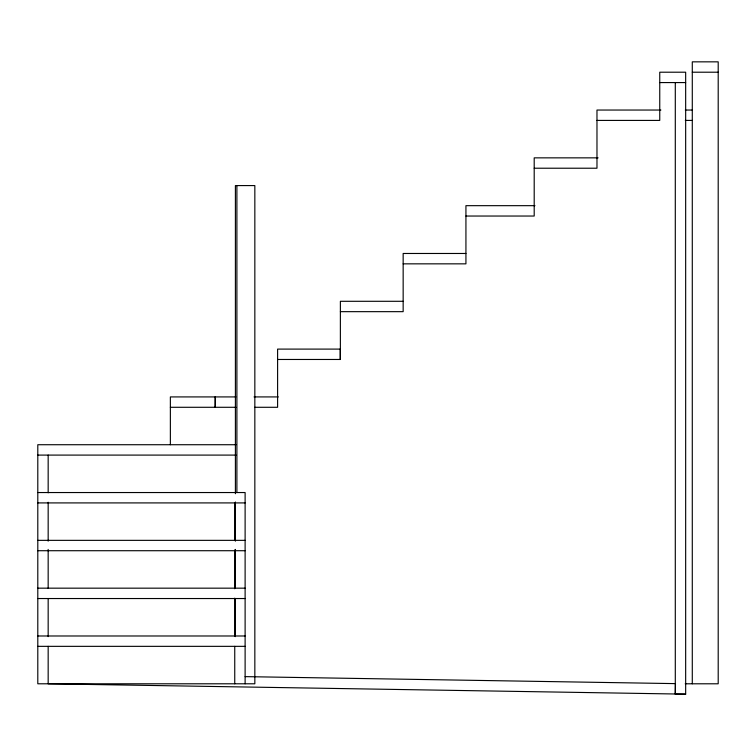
<?xml version="1.0" encoding="UTF-8"?>
<svg xmlns="http://www.w3.org/2000/svg" width="756" height="756" viewBox="0 0 756 756"><rect width="100%" height="100%" fill="white"/><g stroke="black" fill="none" stroke-linecap="round" stroke-linejoin="round"><path stroke-width="1.13" d="M675.297 693.989L675.467 683.622L245.114 676.629M692.288 72.207L718.2 72.207M659.752 82.574L685.664 82.574M660.895 110.045L596.975 110.045L596.975 168.219L534.199 168.219M685.314 110.045L692.288 110.045M596.975 120.412L659.752 120.412L659.752 72.207L685.664 72.207L685.664 694.159L675.297 694.159L675.297 82.574M685.314 120.412L692.288 120.412M598.119 157.853L534.199 157.853L534.199 216.036L465.932 216.036M534.955 205.67L465.932 205.67L465.932 263.844L403.156 263.844M465.932 253.477L403.156 253.477L403.156 311.661L340.38 311.661M403.156 301.294L340.38 301.294L340.37 359.469M340.38 349.102L277.603 349.102L277.603 407.286L254.838 407.286M277.603 359.469L340.38 359.469M235.891 396.919L170.365 396.919L170.365 444.726M254.035 396.919L278.321 396.919M170.365 407.286L235.976 407.286M236.08 444.726L37.8 444.726L37.8 683.793L254.838 683.793L254.838 185.579L235.399 185.579L235.399 493.715M37.8 455.093L236.08 455.093M37.8 492.543L245.114 492.543L245.114 683.793M37.8 502.91L245.114 502.91M37.8 540.351L245.114 540.351M37.8 550.718L245.114 550.718M37.8 588.168L245.114 588.168M37.8 598.535L245.114 598.535M37.8 635.985L245.114 635.985M37.8 646.342L245.114 646.342M685.201 683.793L718.2 683.793L718.2 61.841L692.288 61.841L692.288 683.793M685.664 694.159L48.167 683.793L48.167 646.342M340.228 349.102L340.228 359.469M236.893 185.579L236.893 492.543M235.399 501.984L235.399 541.154M235.399 549.404L235.399 588.31M235.399 598.79L235.399 636.637M234.747 502.91L234.747 540.54M234.747 549.952L234.747 588.754M234.747 598.166L234.747 635.985M234.747 646.342L234.747 683.793M215.394 396.919L215.337 407.286M215.091 396.919L215.091 407.286M48.167 455.093L48.167 492.817M48.167 502.249L48.167 541.154M48.167 549.404L48.167 588.31M48.167 598.535L48.167 636.637"/></g></svg>
